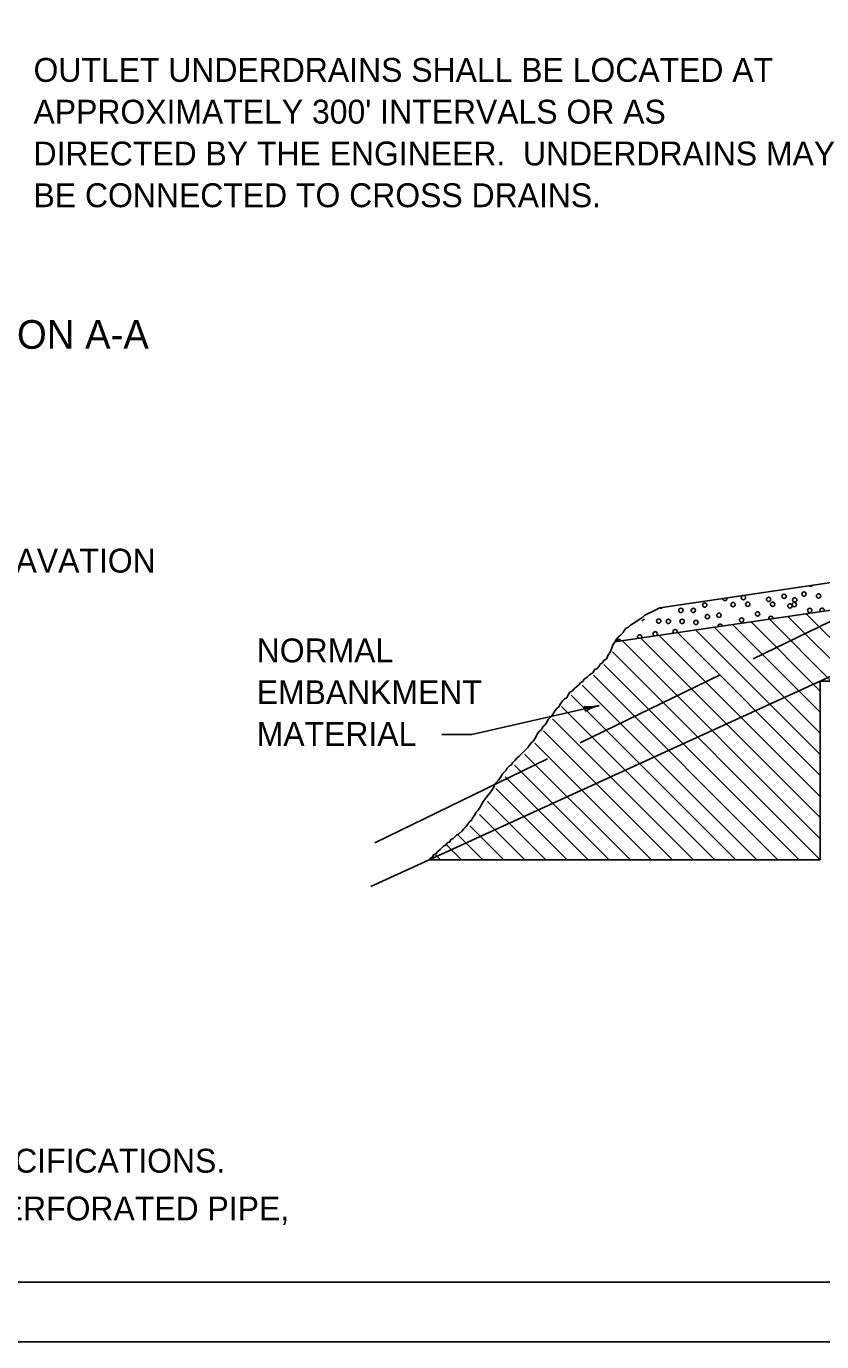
# Model space of a CAD drawing. Extents: x 1000 to 1036.3, y 1000 to 1022.
# Drawn here: x 1016.63 to 1023.3, y 1000 to 1011.02 of the extents above; entities that cross this region are included whole.
import ezdxf

# ---------------------------------------------------------------- set-up
doc = ezdxf.new("R2010")
doc.units = 0
for name, color, linetype in [('Level 1', 7, 'Continuous'), ('Level 10', 7, 'Continuous'), ('Level 11', 7, 'Continuous'), ('Level 5', 7, 'Continuous')]:
    doc.layers.add(name, color=color, linetype=linetype)

msp = doc.modelspace()

# ---------------------------------------------------------------- linework, layer by layer
at = {"layer": 'Level 1'}
for p, q in [((1021.939, 1006.149), (1030.418, 1007.396)), ((1021.56, 1005.862), (1028.508, 1006.884)), ((1024.072, 1006.378), (1022.722, 1005.721)), ((1023.986, 1005.856), (1019.517, 1003.812)), ((1022.44, 1005.584), (1021.272, 1005.016)), ((1023.283, 1005.534), (1026.191, 1005.534)), ((1023.283, 1005.534), (1023.283, 1004.036)), ((1020.363, 1005.088), (1021.43, 1005.329)), ((1020.113, 1005.088), (1020.363, 1005.088)), ((1020.997, 1004.882), (1019.552, 1004.18)), ((1020.008, 1004.036), (1023.283, 1004.036))]:
    msp.add_line(p, q, dxfattribs=at)
for points in [[(1021.939, 1006.149), (1021.866, 1006.112), (1021.848, 1006.103), (1021.83, 1006.094), (1021.812, 1006.085), (1021.794, 1006.067), (1021.767, 1006.049), (1021.739, 1006.031), (1021.694, 1006.003), (1021.676, 1005.985), (1021.658, 1005.976), (1021.64, 1005.958), (1021.631, 1005.94), (1021.612, 1005.922), (1021.594, 1005.904), (1021.576, 1005.885), (1021.558, 1005.858), (1021.549, 1005.84), (1021.54, 1005.822), (1021.531, 1005.795), (1021.522, 1005.776), (1021.504, 1005.749), (1021.495, 1005.722), (1021.467, 1005.704), (1021.458, 1005.686), (1021.44, 1005.677), (1021.431, 1005.659), (1021.413, 1005.64), (1021.395, 1005.631), (1021.377, 1005.604), (1021.349, 1005.586), (1021.331, 1005.568), (1021.304, 1005.549), (1021.295, 1005.531), (1021.277, 1005.522), (1021.259, 1005.504), (1021.24, 1005.486), (1021.222, 1005.468), (1021.204, 1005.45), (1021.186, 1005.441), (1021.168, 1005.413), (1021.159, 1005.395), (1021.141, 1005.386), (1021.123, 1005.368), (1021.104, 1005.341), (1021.095, 1005.322), (1021.077, 1005.304), (1021.059, 1005.286), (1021.05, 1005.268), (1021.032, 1005.241), (1021.005, 1005.214), (1020.977, 1005.168), (1020.959, 1005.15), (1020.95, 1005.132), (1020.932, 1005.114), (1020.914, 1005.096), (1020.905, 1005.077), (1020.896, 1005.059), (1020.878, 1005.032), (1020.859, 1005.014), (1020.832, 1004.977), (1020.796, 1004.941), (1020.778, 1004.923), (1020.76, 1004.905), (1020.742, 1004.887), (1020.723, 1004.869), (1020.705, 1004.85), (1020.696, 1004.832), (1020.678, 1004.823), (1020.66, 1004.805), (1020.651, 1004.787), (1020.624, 1004.76), (1020.606, 1004.732), (1020.587, 1004.705), (1020.569, 1004.687), (1020.551, 1004.669), (1020.551, 1004.651), (1020.533, 1004.623), (1020.524, 1004.605), (1020.506, 1004.587), (1020.478, 1004.551), (1020.46, 1004.524), (1020.442, 1004.496), (1020.433, 1004.478), (1020.415, 1004.451), (1020.397, 1004.433), (1020.388, 1004.415), (1020.37, 1004.387), (1020.361, 1004.369), (1020.342, 1004.351), (1020.315, 1004.315), (1020.297, 1004.297)], [(1020.297, 1004.297), (1020.279, 1004.278), (1020.252, 1004.251), (1020.234, 1004.242), (1020.206, 1004.215), (1020.188, 1004.206), (1020.179, 1004.188), (1020.161, 1004.178), (1020.143, 1004.16), (1020.125, 1004.151), (1020.097, 1004.124), (1020.079, 1004.106), (1020.061, 1004.088), (1020.043, 1004.079), (1020.034, 1004.06), (1020.016, 1004.051), (1020.008, 1004.036)]]:
    msp.add_lwpolyline(points, dxfattribs=at)
for centre, radius, start, end in [((1021.344, 1005.71), 0.391, 264.063, 282.7097), ((1021.285, 1005.296), 0.0313, 331.4904, 53.6071), ((1021.516, 1004.947), 0.391, 102.7158, 121.3846), ((1021.516, 1004.947), 0.391, 102.7036, 102.7158)]:
    msp.add_arc(centre, radius, start, end, dxfattribs=at)
at = {"layer": 'Level 10'}
for p, q in [((1035.5, 1000.5), (1007, 1000.5)), ((1036, 1000), (1000, 1000))]:
    msp.add_line(p, q, dxfattribs=at)
at = {"layer": 'Level 11'}
msp.add_lwpolyline([(1007, 1000.5), (1035.5, 1000.5), (1035.5, 1021.5), (1007, 1021.5)], close=True, dxfattribs=at)
at = {"layer": 'Level 5'}
for p, q in [((1023.012, 1006.076), (1023.553, 1005.534)), ((1023.166, 1006.098), (1023.73, 1005.534)), ((1022.241, 1005.962), (1023.283, 1004.92)), ((1022.395, 1005.985), (1023.283, 1005.097)), ((1022.549, 1006.008), (1023.283, 1005.274)), ((1022.703, 1006.03), (1023.283, 1005.451)), ((1022.857, 1006.053), (1023.376, 1005.534)), ((1021.625, 1005.872), (1023.283, 1004.213)), ((1021.779, 1005.894), (1023.283, 1004.39)), ((1021.933, 1005.917), (1023.283, 1004.567)), ((1022.087, 1005.94), (1023.283, 1004.743)), ((1021.541, 1005.778), (1023.283, 1004.036)), ((1021.469, 1005.673), (1023.106, 1004.036)), ((1021.383, 1005.583), (1022.929, 1004.036)), ((1021.197, 1005.415), (1022.576, 1004.036)), ((1021.288, 1005.501), (1022.753, 1004.036)), ((1021.114, 1005.322), (1022.399, 1004.036)), ((1021.039, 1005.219), (1022.222, 1004.036)), ((1020.965, 1005.117), (1022.046, 1004.036)), ((1020.891, 1005.014), (1021.869, 1004.036)), ((1020.806, 1004.923), (1021.692, 1004.036)), ((1020.72, 1004.831), (1021.515, 1004.036)), ((1020.565, 1004.633), (1021.162, 1004.036)), ((1020.642, 1004.733), (1021.339, 1004.036)), ((1020.495, 1004.526), (1020.985, 1004.036)), ((1020.429, 1004.416), (1020.808, 1004.036)), ((1020.347, 1004.321), (1020.631, 1004.036)), ((1020.251, 1004.24), (1020.455, 1004.036)), ((1020.155, 1004.159), (1020.278, 1004.036)), ((1020.059, 1004.079), (1020.101, 1004.036))]:
    msp.add_line(p, q, dxfattribs=at)
for centre in [(1022.315, 1006.171), (1022.553, 1006.175), (1022.639, 1006.233), (1022.676, 1006.178), (1022.85, 1006.218), (1022.884, 1006.178), (1022.98, 1006.244), (1023.029, 1006.164), (1023.065, 1006.175), (1023.069, 1006.214), (1023.147, 1006.263), (1023.269, 1006.248), (1022.115, 1006.126), (1022.219, 1006.126), (1022.338, 1006.074), (1022.434, 1006.086), (1022.758, 1006.097), (1023.195, 1006.126), (1021.93, 1006.037), (1022.011, 1006.034), (1022.126, 1006.034), (1022.241, 1006.026), (1022.624, 1006.045)]:
    msp.add_circle(centre, 0.0181, dxfattribs=at)
for centre, start, end in [((1023.206, 1006.348), 234.5193, 322.2197), ((1022.483, 1006.226), 178.7413, 17.9977), ((1021.949, 1006.164), 236.4686, 320.7651), ((1022.869, 1006.06), 352.7125, 204.0258), ((1023.299, 1006.126), 340.6227, 216.1155), ((1021.789, 1006.06), 262.8428, 347.3394), ((1022.067, 1005.948), 329.4794, 227.2589), ((1022.445, 1005.993), 7.642, 189.0962), ((1021.596, 1005.864), 19.7451, 176.9932), ((1021.77, 1005.904), 333.1331, 223.6051), ((1021.9, 1005.93), 295.9222, 260.816)]:
    msp.add_arc(centre, 0.0181, start, end, dxfattribs=at)

# ---------------------------------------------------------------- texts
at = {"layer": 'Level 1'}
for s, height, p in [('OUTLET UNDERDRAINS SHALL BE LOCATED AT', 0.2, (1016.691, 1010.554)), ("APPROXIMATELY 300' INTERVALS OR AS", 0.2, (1016.691, 1010.204)), ('DIRECTED BY THE ENGINEER.  UNDERDRAINS MAY', 0.2, (1016.691, 1009.854)), ('BE CONNECTED TO CROSS DRAINS.', 0.2, (1016.691, 1009.504)), ('SECTION A-A', 0.24, (1015.607, 1008.318)), ('STRUCTURE EXCAVATION', 0.2, (1014.267, 1006.443)), ('NORMAL', 0.2, (1018.561, 1005.691)), ('EMBANKMENT', 0.2, (1018.561, 1005.341)), ('MATERIAL', 0.2, (1018.561, 1004.991)), ('ALL PERFORATED PIPE SHALL COMPLY WITH THE STANDARD SPECIFICATIONS.', 0.2, (1007.82, 1001.416)), ('ALL NON-PERFORATED PIPE SHALL BE THE SAME TYPE AS THE PERFORATED PIPE,', 0.2, (1007.82, 1001.016))]:
    msp.add_text(s, height=height, dxfattribs=at).set_placement(p)

doc.saveas('drawing.dxf')
